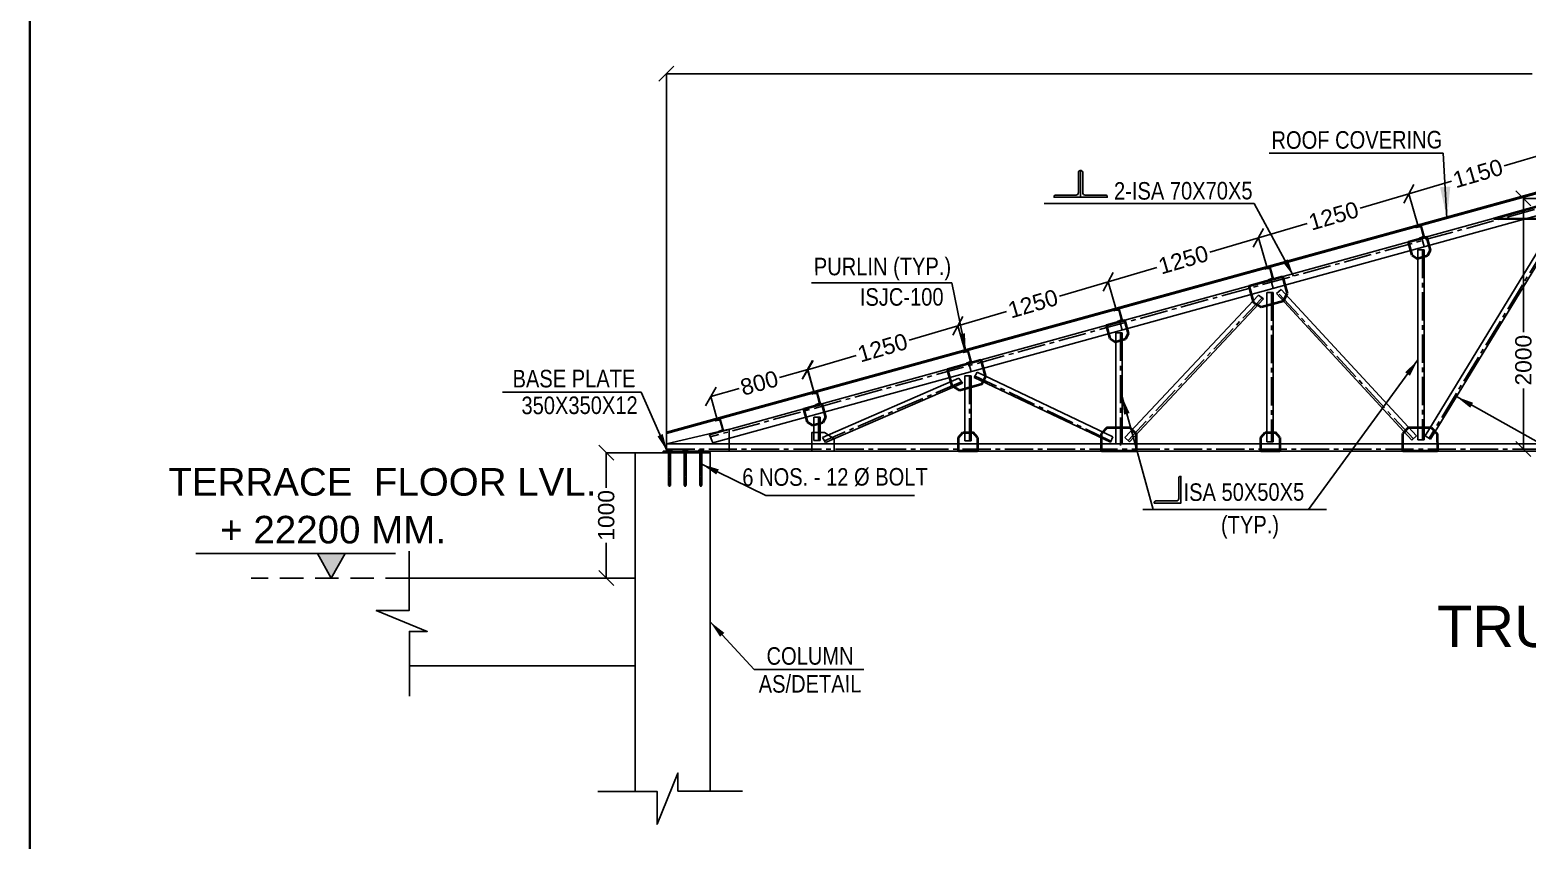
# Model space of a CAD drawing. Header units: inches. Extents: x 1789308 to 1948517, y 1504002 to 1708835.
# Drawn here: x 1831025 to 1848945, y 1569775 to 1579468 of the extents above; entities that cross this region are included whole.
import ezdxf
from ezdxf.enums import TextEntityAlignment as Align

# ---------------------------------------------------------------- set-up
doc = ezdxf.new("R2010")
doc.units = ezdxf.units.IN
doc.header["$LTSCALE"] = 0.015
doc.header["$MEASUREMENT"] = 0
doc.header["$PDMODE"] = 34
doc.header["$PDSIZE"] = -0.1
for name, pattern in [('CENTER2', [1.125, 0.75, -0.125, 0.125, -0.125]), ('DASHED2', [0.375, 0.25, -0.125]), ('{ Leader Line}', [0])]:
    doc.linetypes.add(name, pattern=pattern)
for name, color, linetype in [('CHHAJA', 36, 'Continuous'), ('DIM - GRID - STR', 7, 'Continuous'), ('DIM DEM', 191, 'Continuous'), ('ISA 75X75X6', 104, 'Continuous'), ('SHIFTING - STR', 1, 'Continuous'), ('TITLE', 7, 'Continuous')]:
    doc.layers.add(name, color=color, linetype=linetype)
for name, color, linetype, lineweight in [('PLATE', 1, 'Continuous', 25), ('TEXT', 7, 'Continuous', 5), ('TRUSS', 82, 'Continuous', 25), ('truss text', 2, 'Continuous', 25)]:
    doc.layers.add(name, color=color, linetype=linetype, lineweight=lineweight)
doc.styles.add('arial', font='ARIALN.TTF')
doc.styles.add('PRADEEP - STR', font='swissel.ttf')
doc.styles.add('ROMAND', font='arial.ttf')
doc.styles.add('SC-BBS1', font='SansSerif')
doc.dimstyles.new('GRID DIM', dxfattribs={"dimtxt": 350, "dimasz": 250, "dimexe": 0.1, "dimexo": 0.1, "dimgap": 0.09, "dimtad": 0, "dimdec": 0, "dimzin": 0, "dimdsep": 46, "dimtxsty": 'PRADEEP - STR', "dimblk": 'OBLIQUE', "dimcen": 0.09, "dimclrd": 73, "dimclre": 73, "dimclrt": 256, "dimadec": 0, "dimazin": 0, "dimtfac": 1, "dimtdec": 0, "dimtofl": 0, "dimtmove": 1, "dimatfit": 3, "dimfxl": 1.25, "dimtolj": 1, "dimtzin": 0, "dimlwd": -1, "dimlwe": -1, "dimarcsym": 2})

# ---------------------------------------------------------------- blocks, each defined once
blk = doc.blocks.new('LVL')
at = {"layer": 'CHHAJA', "color": 1, "ltscale": 50}
blk.add_line((-513, 197), (1082, 197), dxfattribs=at)
blk.add_lwpolyline([(-111, 197), (111, 197), (0, 0), (0, 0)], close=True, dxfattribs=at)
blk.add_solid([(-111, 197), (111, 197), (0, 0)], dxfattribs=at)
blk = doc.blocks.new('_Oblique')
at = {"color": 0, "linetype": 'ByBlock', "lineweight": -2}
blk.add_line((-0.5, -0.5), (0.5, 0.5), dxfattribs=at)
blk = doc.blocks.new('*D246')
at = {"layer": 'Defpoints', "color": 0, "transparency": 16777216}
for p in [(-15000, 0), (-15230, 0), (-15333, -1000)]:
    blk.add_point(p, dxfattribs=at)
at = {"layer": 'DIM - GRID - STR', "color": 73, "linetype": 'ByBlock', "transparency": 16777216}
for p, q in [((-15000, 0), (-15231, 0)), ((-15230, 0), (-15230, -280)), ((-15230, -1000), (-15230, -720)), ((-15333, -1000), (-15230, -1000))]:
    blk.add_line(p, q, dxfattribs=at)
at = {"layer": 'DIM - GRID - STR', "color": 73, "transparency": 16777216, "xscale": 120, "yscale": 120, "zscale": 120}
for p, rotation in [((-15230, 0), 90), ((-15230, -1000), 270)]:
    blk.add_blockref('_Oblique', p, dxfattribs=dict(at, rotation=rotation))
at = {"layer": 'DIM - GRID - STR', "transparency": 16777216, "insert": (-15230, -500), "char_height": 130, "attachment_point": 5, "rotation": 90, "style": 'PRADEEP - STR'}
blk.add_mtext('\\A1;1000', dxfattribs=at)
blk = doc.blocks.new('A$C04F76162')
at = {"layer": 'TRUSS', "color": 1}
for points in [[(-175, 12), (175, 12)], [(-175, 0), (175, 0)]]:
    blk.add_lwpolyline(points, dxfattribs=at)
blk.add_lwpolyline([(-175, 12), (175, 12), (175, 0), (-175, 0)], close=True, dxfattribs=at)
blk = doc.blocks.new('*D338')
at = {"layer": 'Defpoints', "color": 0, "transparency": 16777216}
for p in [(-7499, 2029), (-7911, 29), (-7500, 29)]:
    blk.add_point(p, dxfattribs=at)
at = {"layer": 'DIM - GRID - STR', "color": 73, "linetype": 'ByBlock', "transparency": 16777216}
for p, q in [((-7499, 2029), (-7911, 2029)), ((-7911, 2029), (-7911, 962)), ((-7911, 29), (-7911, 513)), ((-7500, 29), (-7911, 29))]:
    blk.add_line(p, q, dxfattribs=at)
at = {"layer": 'DIM - GRID - STR', "color": 73, "transparency": 16777216, "xscale": 120, "yscale": 120, "zscale": 120}
for p, rotation in [((-7911, 2029), 90), ((-7911, 29), 270)]:
    blk.add_blockref('_Oblique', p, dxfattribs=dict(at, rotation=rotation))
at = {"layer": 'DIM - GRID - STR', "transparency": 16777216, "insert": (-7911, 738), "char_height": 130, "attachment_point": 5, "rotation": 90, "style": 'PRADEEP - STR'}
blk.add_mtext('\\A1;2000', dxfattribs=at)
blk = doc.blocks.new('*D326')
at = {"layer": 'Defpoints', "color": 0, "transparency": 16777216}
for p in [(-250, 3023), (-14750, 72), (-250, 72)]:
    blk.add_point(p, dxfattribs=at)
at = {"layer": 'DIM - GRID - STR', "color": 73, "linetype": 'ByBlock', "transparency": 16777216}
for p, q in [((-14750, 72), (-14750, 3023)), ((-14750, 3023), (-7842, 3023)), ((-250, 3023), (-7158, 3023)), ((-250, 72), (-250, 3023))]:
    blk.add_line(p, q, dxfattribs=at)
at = {"layer": 'DIM - GRID - STR', "color": 73, "transparency": 16777216, "xscale": 120, "yscale": 120, "zscale": 120, "rotation": 180}
blk.add_blockref('_Oblique', (-14750, 3023), dxfattribs=at)
at = {"layer": 'DIM - GRID - STR', "color": 73, "transparency": 16777216, "xscale": 120, "yscale": 120, "zscale": 120}
blk.add_blockref('_Oblique', (-250, 3023), dxfattribs=at)
at = {"layer": 'DIM - GRID - STR', "transparency": 16777216, "insert": (-7500, 3023), "char_height": 160, "attachment_point": 5, "style": 'PRADEEP - STR'}
blk.add_mtext('\\A1;14500', dxfattribs=at)
blk = doc.blocks.new('A$C02755AB6')
at = {"layer": 'ISA 75X75X6', "color": 2}
blk.add_lwpolyline([(-0.0054, 0.0634), (-0.0054, 0.0117, -0.414214), (-0.0117, 0.0054), (-0.0635, 0.0054, 0.414214), (-0.0675, 0.0013), (-0.0675, 0), (0, 0), (0, 0.0675), (-0.0014, 0.0675, 0.414214)], format="xyb", close=True, dxfattribs=at)
blk = doc.blocks.new('*D327')
at = {"layer": 'Defpoints', "color": 0, "transparency": 16777216}
for p in [(-8826, 2065), (-7647, 2132), (-8751, 1808)]:
    blk.add_point(p, dxfattribs=at)
at = {"layer": 'DIM - GRID - STR', "color": 73, "linetype": 'ByBlock', "transparency": 16777216}
for p, q in [((-7723, 2389), (-8064, 2289)), ((-7647, 2132), (-7723, 2389)), ((-8826, 2065), (-8485, 2165)), ((-8751, 1808), (-8826, 2065))]:
    blk.add_line(p, q, dxfattribs=at)
at = {"layer": 'DIM - GRID - STR', "color": 73, "transparency": 16777216, "xscale": 120, "yscale": 120, "zscale": 120}
for p, rotation in [((-7723, 2389), 16.37141767547914), ((-8826, 2065), 196.3714176754792)]:
    blk.add_blockref('_Oblique', p, dxfattribs=dict(at, rotation=rotation))
at = {"layer": 'DIM - GRID - STR', "transparency": 16777216, "insert": (-8275, 2227), "char_height": 130, "attachment_point": 5, "rotation": 16.3714, "style": 'PRADEEP - STR'}
blk.add_mtext('\\A1;1150', dxfattribs=at)
blk = doc.blocks.new('*D328')
at = {"layer": 'Defpoints', "color": 0, "transparency": 16777216}
for p in [(-8751, 1808), (-10026, 1714), (-9956, 1475)]:
    blk.add_point(p, dxfattribs=at)
at = {"layer": 'DIM - GRID - STR', "color": 73, "linetype": 'ByBlock', "transparency": 16777216}
for p, q in [((-8826, 2065), (-9215, 1951)), ((-8751, 1808), (-8826, 2065)), ((-10026, 1714), (-9636, 1828)), ((-9956, 1475), (-10026, 1714))]:
    blk.add_line(p, q, dxfattribs=at)
at = {"layer": 'DIM - GRID - STR', "color": 73, "transparency": 16777216, "xscale": 120, "yscale": 120, "zscale": 120}
for p, rotation in [((-8826, 2065), 16.29570665931574), ((-10026, 1714), 196.2957066593157)]:
    blk.add_blockref('_Oblique', p, dxfattribs=dict(at, rotation=rotation))
at = {"layer": 'DIM - GRID - STR', "transparency": 16777216, "insert": (-9426, 1889), "char_height": 130, "attachment_point": 5, "rotation": 16.2957, "style": 'PRADEEP - STR'}
blk.add_mtext('\\A1;1250', dxfattribs=at)
blk = doc.blocks.new('*D329')
at = {"layer": 'Defpoints', "color": 0, "transparency": 16777216}
for p in [(-9956, 1475), (-11225, 1363), (-11161, 1143)]:
    blk.add_point(p, dxfattribs=at)
at = {"layer": 'DIM - GRID - STR', "color": 73, "linetype": 'ByBlock', "transparency": 16777216}
for p, q in [((-10026, 1714), (-10415, 1600)), ((-9956, 1475), (-10026, 1714)), ((-11225, 1363), (-10836, 1477)), ((-11161, 1143), (-11225, 1363))]:
    blk.add_line(p, q, dxfattribs=at)
at = {"layer": 'DIM - GRID - STR', "color": 73, "transparency": 16777216, "xscale": 120, "yscale": 120, "zscale": 120}
for p, rotation in [((-10026, 1714), 16.29570665931574), ((-11225, 1363), 196.2957066593157)]:
    blk.add_blockref('_Oblique', p, dxfattribs=dict(at, rotation=rotation))
at = {"layer": 'DIM - GRID - STR', "transparency": 16777216, "insert": (-10625, 1539), "char_height": 130, "attachment_point": 5, "rotation": 16.2957, "style": 'PRADEEP - STR'}
blk.add_mtext('\\A1;1250', dxfattribs=at)
blk = doc.blocks.new('*D330')
at = {"layer": 'Defpoints', "color": 0, "transparency": 16777216}
for p in [(-11161, 1143), (-12425, 1013), (-12366, 810)]:
    blk.add_point(p, dxfattribs=at)
at = {"layer": 'DIM - GRID - STR', "color": 73, "linetype": 'ByBlock', "transparency": 16777216}
for p, q in [((-11225, 1363), (-11614, 1250)), ((-11161, 1143), (-11225, 1363)), ((-12425, 1013), (-12036, 1126)), ((-12366, 810), (-12425, 1013))]:
    blk.add_line(p, q, dxfattribs=at)
at = {"layer": 'DIM - GRID - STR', "color": 73, "transparency": 16777216, "xscale": 120, "yscale": 120, "zscale": 120}
for p, rotation in [((-11225, 1363), 16.29570665931574), ((-12425, 1013), 196.2957066593157)]:
    blk.add_blockref('_Oblique', p, dxfattribs=dict(at, rotation=rotation))
at = {"layer": 'DIM - GRID - STR', "transparency": 16777216, "insert": (-11825, 1188), "char_height": 130, "attachment_point": 5, "rotation": 16.2957, "style": 'PRADEEP - STR'}
blk.add_mtext('\\A1;1250', dxfattribs=at)
blk = doc.blocks.new('*D331')
at = {"layer": 'Defpoints', "color": 0, "transparency": 16777216}
for p in [(-12366, 810), (-13625, 662), (-13571, 478)]:
    blk.add_point(p, dxfattribs=at)
at = {"layer": 'DIM - GRID - STR', "color": 73, "linetype": 'ByBlock', "transparency": 16777216}
for p, q in [((-12425, 1013), (-12814, 899)), ((-12366, 810), (-12425, 1013)), ((-13625, 662), (-13235, 776)), ((-13571, 478), (-13625, 662))]:
    blk.add_line(p, q, dxfattribs=at)
at = {"layer": 'DIM - GRID - STR', "color": 73, "transparency": 16777216, "xscale": 120, "yscale": 120, "zscale": 120}
for p, rotation in [((-12425, 1013), 16.29570665931574), ((-13625, 662), 196.2957066593157)]:
    blk.add_blockref('_Oblique', p, dxfattribs=dict(at, rotation=rotation))
at = {"layer": 'DIM - GRID - STR', "transparency": 16777216, "insert": (-13025, 837), "char_height": 130, "attachment_point": 5, "rotation": 16.2957, "style": 'PRADEEP - STR'}
blk.add_mtext('\\A1;1250', dxfattribs=at)
blk = doc.blocks.new('A$C533A03B5')
at = {"color": 4}
for p, q in [((-22, 100), (22, 100)), ((-22, 0), (-22, 100)), ((-22, 0), (22, 0)), ((-18, 18), (-18, 82)), ((-10, 91), (18, 95)), ((-10, 9), (18, 5)), ((22, 0), (22, 1))]:
    blk.add_line(p, q, dxfattribs=at)
for centre, radius, start, end in [((-9, 82), 9, 96, 180), ((-9, 18), 9, 180, 264), ((18, 99), 4.61, 276.5191, 8.9465), ((18, 1), 4.5, 0, 84)]:
    blk.add_arc(centre, radius, start, end, dxfattribs=at)
blk = doc.blocks.new('A$C1B5B027A')
at = {"layer": 'TRUSS', "color": 3}
blk.add_line((-13, 0), (13, 0), dxfattribs=at)
for points in [[(13, 14), (-13, 14)], [(-8, 0), (-8, -273), (6, -273), (6, 0)]]:
    blk.add_lwpolyline(points, dxfattribs=at)
at = {"layer": 'TRUSS', "color": 1, "linetype": 'CENTER2', "ltscale": 1500}
blk.add_lwpolyline([(-1, 22), (-1, -283)], dxfattribs=at)
at = {"layer": 'TRUSS', "color": 3}
for centre, start, end in [((-7, 7), 134.8035, 231.6243), ((7, 7), 308.3757, 45.1965)]:
    blk.add_arc(centre, 9.53, start, end, dxfattribs=at)
blk = doc.blocks.new('A$C1F354469')
at = {"layer": 'PLATE', "color": 3, "lineweight": 40}
for p, q in [((-75, 110), (-42, 149)), ((-42, 149), (42, 149)), ((75, 110), (42, 149)), ((-75, 0), (-75, 110)), ((75, 0), (-75, 0)), ((75, 110), (75, 0))]:
    blk.add_line(p, q, dxfattribs=at)
blk = doc.blocks.new('A$C67564977')
at = {"layer": 'PLATE', "color": 3, "lineweight": 40}
for p, q in [((-133, -37), (133, 37)), ((133, 37), (170, -99)), ((-95, -171), (-133, -37)), ((141, -158), (170, -99)), ((-35, -207), (-95, -171)), ((141, -158), (-35, -207))]:
    blk.add_line(p, q, dxfattribs=at)
blk = doc.blocks.new('A$C08990B8F')
at = {"layer": 'PLATE', "color": 3}
blk.add_lwpolyline([(88, 0), (88, 100), (12, 150), (-88, 150), (-88, 0)], close=True, dxfattribs=at)
blk = doc.blocks.new('A$C661F1956')
at = {"layer": 'PLATE', "color": 3, "lineweight": 40}
for p, q in [((0, 0), (-650, -183)), ((650, -179), (0, 0)), ((-650, -183), (650, -179))]:
    blk.add_line(p, q, dxfattribs=at)
blk = doc.blocks.new('A$C07EC1C7C')
at = {"layer": 'PLATE', "color": 1}
blk.add_line((-19, -5), (-517, -142), dxfattribs=at)
at = {"layer": 'PLATE', "color": 3}
blk.add_lwpolyline([(-6751, -2037), (-6751, -1862), (-7251, -1977), (-7251, -2037), (-6751, -2037)], dxfattribs=at)
at = {"layer": 'SHIFTING - STR', "color": 5, "linetype": 'CENTER2', "ltscale": 20000}
for p, q in [((-2498, -812), (-3568, -1952)), ((-3705, -1956), (-4788, -1437))]:
    blk.add_line(p, q, dxfattribs=at)
at = {"layer": 'SHIFTING - STR', "color": 4, "ltscale": 1000}
for points in [[(-6881, -1971), (-6908, -1905), (-19, -5)], [(0, -73), (-6881, -1971)], [(-102, -119), (-1197, -1915)], [(-56, -140), (-1154, -1940)], [(-1255, -431), (-1255, -1947)], [(-1255, -431), (-1205, -431)], [(-1205, -431), (-1205, -1947)], [(-2527, -791), (-3594, -1928)], [(-2486, -820), (-3557, -1962)], [(-2527, -791), (-2486, -820)], [(-2460, -771), (-2460, -1962)], [(-2460, -771), (-2410, -771)], [(-2410, -771), (-2410, -1962)], [(-2346, -746), (-2383, -780)], [(-1302, -1949), (-2383, -780)], [(-1265, -1915), (-2346, -746)], [(-3665, -1092), (-3665, -1977)], [(-3665, -1092), (-3615, -1092)], [(-3615, -1092), (-3615, -1977)], [(-4771, -1406), (-4795, -1449)], [(-3688, -1922), (-4771, -1406)], [(-4918, -1454), (-6007, -1928)], [(-4888, -1495), (-5983, -1966)], [(-4918, -1454), (-4888, -1495)], [(-4870, -1436), (-4870, -1954)], [(-4870, -1436), (-4820, -1436)], [(-4820, -1436), (-4820, -1954)], [(-3688, -1922), (-3709, -1964), (-4795, -1449)], [(-6074, -1764), (-6074, -1951)], [(-6074, -1764), (-6024, -1764)], [(-6024, -1764), (-6024, -1951)], [(-7251, -1977), (7249, -1977)], [(-7251, -2037), (-7251, -1977)], [(-7251, -1977), (-7251, -2037)], [(-6074, -1951), (-6024, -1951)], [(-5983, -1966), (-6007, -1928)], [(-4820, -1954), (-4870, -1954)], [(-3557, -1962), (-3594, -1928)], [(-2410, -1962), (-2460, -1962)], [(-1265, -1915), (-1302, -1949)], [(-1255, -1947), (-1205, -1947)], [(-1197, -1915), (-1154, -1940)], [(-7251, -2037), (7249, -2037)]]:
    blk.add_lwpolyline(points, dxfattribs=at)
at = {"layer": 'SHIFTING - STR', "color": 5, "linetype": 'CENTER2', "ltscale": 20000}
for points in [[(6915, -1928), (0, -20), (-6901, -1923)], [(-69, -134), (-1166, -1933)], [(-1219, -431), (-1219, -1947)], [(-2424, -771), (-2424, -1962)], [(-1291, -1939), (-2373, -771)], [(-3629, -1092), (-3629, -2020)], [(-4896, -1483), (-5991, -1954)], [(-4834, -1436), (-4834, -1954)], [(-6038, -1764), (-6038, -1951)], [(-7251, -2020), (7249, -2020)]]:
    blk.add_lwpolyline(points, dxfattribs=at)
at = {"layer": 'TRUSS', "color": 1}
for points in [[(-123, 80), (-7251, -1886)], [(-120, 71), (-7251, -1896)], [(-7251, -1896), (-7251, -1886)]]:
    blk.add_lwpolyline(points, dxfattribs=at)
at = {"layer": 'PLATE'}
for name, p in [('A$C661F1956', (0, 0)), ('A$C67564977', (-2469, -681)), ('A$C67564977', (-4876, -1345)), ('A$C08990B8F', (-6002, -2037)), ('A$C1F354469', (-4845, -2037)), ('A$C1F354469', (-2432, -2037))]:
    blk.add_blockref(name, p, dxfattribs=at)
for name, p, rotation in [('A$C1F354469', (-1258, -347), 195.4194213504711), ('A$C1F354469', (-3667, -1011), 195.4194213504711), ('A$C1F354469', (-6083, -1678), 195.4194213504158), ('A$C67564977', (-3641, -2037), 164.5751221282037), ('A$C67564977', (-1237, -2037), 164.5751221282037)]:
    blk.add_blockref(name, p, dxfattribs=dict(at, rotation=rotation))
at = {"layer": 'TRUSS', "xscale": -1, "rotation": 15.42487787149558}
for p in [(-1224, -338), (-2429, -670), (-3634, -1002), (-4839, -1335), (-6044, -1667), (-6817, -1880)]:
    blk.add_blockref('A$C533A03B5', p, dxfattribs=at)
blk = doc.blocks.new('*D339')
at = {"layer": 'Defpoints', "color": 0, "transparency": 16777216}
for p in [(-13622, 663), (-13571, 478), (-14345, 264)]:
    blk.add_point(p, dxfattribs=at)
at = {"layer": 'DIM - GRID - STR', "color": 73, "linetype": 'ByBlock', "transparency": 16777216}
for p, q in [((-13622, 663), (-13849, 600)), ((-13571, 478), (-13622, 663)), ((-14396, 449), (-14169, 512)), ((-14345, 264), (-14396, 449))]:
    blk.add_line(p, q, dxfattribs=at)
at = {"layer": 'DIM - GRID - STR', "color": 73, "transparency": 16777216, "xscale": 120, "yscale": 120, "zscale": 120}
for p, rotation in [((-13622, 663), 15.41951458616985), ((-14396, 449), 195.4195145861699)]:
    blk.add_blockref('_Oblique', p, dxfattribs=dict(at, rotation=rotation))
at = {"layer": 'DIM - GRID - STR', "transparency": 16777216, "insert": (-14009, 556), "char_height": 130, "attachment_point": 5, "rotation": 15.4195, "style": 'PRADEEP - STR'}
blk.add_mtext('\\A1;800', dxfattribs=at)
blk = doc.blocks.new('A$C456C0498')
at = {"layer": 'SHIFTING - STR', "color": 5, "linetype": 'DASHED2', "ltscale": 50000}
blk.add_lwpolyline([(-16803.4, -1000), (-18063.2, -1000)], dxfattribs=at)
at = {"layer": 'TRUSS', "color": 1}
for points in [[(-7621.7, 2128.9), (-14750, 162.8)], [(-7618.6, 2119.4), (-14750, 152.4)]]:
    blk.add_lwpolyline(points, dxfattribs=at)
at = {"layer": 'TRUSS'}
for points in [[(-8703.6, 1643.6), (-8722.2, 1711.1)], [(-9908.6, 1311.2), (-9927.2, 1378.6)], [(-11113.6, 978.7), (-11132.2, 1046.2)], [(-12318.6, 646.2), (-12337.2, 713.7)]]:
    blk.add_lwpolyline(points, dxfattribs=at)
at = {"layer": 'TRUSS', "color": 4}
for points in [[(-14400, -2607.3), (-14400, -2699.2), (-14400, 0), (-14999.5, 0), (-14999.5, -2699.2)], [(-16803.4, -786.4), (-16803.4, -1259.7), (-17065.5, -1259.7), (-16658.2, -1425.5), (-16801.2, -1425.5), (-16801.2, -1941.9)], [(-16803.4, -1000), (-14999.5, -1000)], [(-16801.2, -1700), (-14999.5, -1700)], [(-15297.3, -2701.4), (-14824, -2701.4), (-14824, -2963.5), (-14658.2, -2556.1), (-14658.2, -2699.2), (-14141.8, -2699.2)]]:
    blk.add_lwpolyline(points, dxfattribs=at)
at = {"lineweight": -3, "extrusion": (4.57411e-16, -0.000231777, 1), "xscale": 3150.000000000006, "yscale": 3150.000000000006, "zscale": 3150.000000000006, "rotation": 359.9608856788817}
for p in [(-11444.6, 2037.8, -0.5), (-10644.1, -402.2, 0.1)]:
    blk.add_blockref('A$C02755AB6', p, dxfattribs=at)
at = {"lineweight": -3, "extrusion": (-4.57411e-16, -0.000231777, 1), "xscale": -3150.000000000006, "yscale": 3150.000000000024, "zscale": 3150.000000000024, "rotation": 0.03911432111834756}
blk.add_blockref('A$C02755AB6', (-11444.6, 2037.8, -0.5), dxfattribs=at)
at = {"layer": 'CHHAJA', "xscale": -1}
blk.add_blockref('LVL', (-17424.7, -1000), dxfattribs=at)
at = {"layer": 'PLATE'}
blk.add_blockref('A$C07EC1C7C', (-7498.7, 2048.7), dxfattribs=at)
at = {"layer": 'TRUSS', "xscale": -1, "rotation": 15.42487787149558}
for p in [(-8722.6, 1711.1), (-9927.6, 1378.8), (-11132.7, 1046.4), (-12337.6, 714.1)]:
    blk.add_blockref('A$C533A03B5', p, dxfattribs=at)
at = {"layer": 'TRUSS'}
for name, p in [('A$C04F76162', (-14600, 0)), ('A$C1B5B027A', (-14724.3, 12)), ('A$C1B5B027A', (-14599.3, 12)), ('A$C1B5B027A', (-14474.2, 12))]:
    blk.add_blockref(name, p, dxfattribs=at)
at = {"layer": 'TEXT', "color": 2, "style": 'arial'}
for s, p in [('ROOF COVERING', (-9240.4, 2495.4, 0)), ('2-ISA 70X70X5', (-10625.6, 2089.5, 0)), ('PURLIN (TYP.)', (-13025.9, 1486.1, 0)), ('ISJC-100', (-12872.7, 1242.7, 0)), ('BASE PLATE ', (-15465.6, 591.7)), ('350X350X12', (-15443.3, 378.4)), ('ISA 50X50X5', (-10142, -313.6, 0)), ('(TYP.)', (-10093.1, -574.3, 0)), ('COLUMN', (-13603.9, -1620.8)), ('AS/DETAIL', (-13604, -1843.2))]:
    blk.add_text(s, height=140, rotation=0.13925, dxfattribs=at).set_placement(p, align=Align.MIDDLE_CENTER)
at = {"layer": 'TEXT', "color": 2, "insert": (-13404.9, -123.1, 0), "char_height": 140, "width": 1462.29, "attachment_point": 2, "rotation": 0.13925, "style": 'arial'}
blk.add_mtext('6 NOS. - 12 %%C BOLT ', dxfattribs=at)
at = {"layer": 'TITLE', "linetype": '{ Leader Line}', "style": 'ROMAND'}
blk.add_text('+ 22200 MM.', height=220, rotation=359.99771, dxfattribs=at).set_placement((-18311, -723.6))
at = {"layer": 'TITLE', "linetype": '{ Leader Line}', "insert": (-18724, -122.6, 0), "char_height": 220, "width": 4282.785, "attachment_point": 1, "rotation": 359.99771, "style": 'ROMAND'}
blk.add_mtext('TERRACE  FLOOR LVL. ', dxfattribs=at)
at = {"layer": 'truss text', "style": 'SC-BBS1'}
blk.add_text('TRUSS - C', height=330, dxfattribs=at).set_placement((-7448.1, -1649.7), align=Align.BOTTOM_CENTER)
at = {"layer": 'DIM - GRID - STR'}
dim = blk.add_linear_dim(base=(-250, 3022.9), p1=(-14750, 72), p2=(-250, 72), dimstyle='GRID DIM', override={"dimtxt": 160, "dimasz": 120, "dimfxl": 0}, dxfattribs=at)
dim.commit()
dim.dimension.update_dxf_attribs({"geometry": '*D326', "text_midpoint": (-7500, 3022.9)})
dim = blk.add_aligned_dim(p1=(-7647.2, 2131.8), p2=(-8750.8, 1807.6), distance=-267.9, dimstyle='GRID DIM', override={"dimtxt": 130, "dimasz": 120, "dimfxl": 0}, dxfattribs=at)
dim.commit()
dim.dimension.update_dxf_attribs({"geometry": '*D327', "text_midpoint": (-8274.5, 2226.7)})
for base, p1, p2, angle, picture, middle in [((-10025.6, 1714), (-8750.8, 1807.6), (-9955.7, 1475.1), 16.29571, '*D328', (-9425.8, 1889.4)), ((-11225.3, 1363.3), (-9955.7, 1475.1), (-11160.8, 1142.6), 16.29571, '*D329', (-10625.4, 1538.7)), ((-12424.9, 1012.6), (-11160.8, 1142.6), (-12365.7, 810.2), 16.29571, '*D330', (-11825.1, 1188)), ((-13624.5, 661.9), (-12365.7, 810.2), (-13570.7, 477.7), 16.29571, '*D331', (-13024.7, 837.3)), ((-15230.4, 0), (-15333, -1000), (-14999.5, 0), 90, '*D246', (-15230.4, -500))]:
    dim = blk.add_linear_dim(base=base, p1=p1, p2=p2, angle=angle, dimstyle='GRID DIM', override={"dimtxt": 130, "dimasz": 120, "dimfxl": 0}, dxfattribs=at)
    dim.commit()
    dim.dimension.update_dxf_attribs({"geometry": picture, "text_midpoint": middle})
dim = blk.add_linear_dim(base=(-7911.3, 29), p1=(-7498.7, 2029), p2=(-7500, 29), angle=90, dimstyle='GRID DIM', override={"dimtxt": 130, "dimasz": 120, "dimfxl": 0}, dxfattribs=at)
dim.commit()
dim.dimension.update_dxf_attribs({"geometry": '*D338', "text_midpoint": (-7911.3, 737.8), "dimtype": 160})
dim = blk.add_aligned_dim(p1=(-14344.7, 264.2), p2=(-13570.7, 477.7), distance=192, text='800', dimstyle='GRID DIM', override={"dimtxt": 130, "dimasz": 120, "dimfxl": 0}, dxfattribs=at)
dim.commit()
dim.dimension.update_dxf_attribs({"geometry": '*D339', "text_midpoint": (-14008.7, 556.1)})
at = {"layer": 'DIM DEM'}
for points, override in [([(-8521.2, 1870.4), (-8551.3, 2390.4), (-9939.9, 2390.4)], {"dimasz": 250, "dimclrd": 256, "dimfxl": 0.1}), ([(-9745.7, 1409.2), (-10060.8, 1986.9), (-11736.9, 1986.9)], {"dimasz": 140, "dimclrd": 256, "dimfxl": 0.1}), ([(-12362.1, 811.1), (-12473.3, 1355.9), (-13592.2, 1355.9)], {"dimasz": 140, "dimclrd": 256, "dimfxl": 0.1}), ([(-8753.2, 740.5), (-9626.6, -454.2), (-10949.3, -454.2)], {"dimasz": 140, "dimclrd": 256, "dimfxl": 0.1}), ([(-14743.6, 12, 0), (-14952.8, 482.8, 0), (-16057, 482.8, 0)], {"dimasz": 140, "dimclrd": 256, "dimfxl": 0.1}), ([(-11113.2, 445.1), (-10866.8, -454.2), (-9482.8, -454.2)], {"dimasz": 140, "dimclrd": 256, "dimfxl": 0.1}), ([(-8446.2, 447.1), (-7120.9, -295.8), (-4781.6, -295.8)], {"dimasz": 140, "dimclrd": 256, "dimfxl": 0.1}), ([(-14467.9, -92.3, 0), (-13956.2, -340.2, 0), (-12770.2, -340.2, 0)], {"dimasz": 140, "dimclrd": 256, "dimfxl": 0.1}), ([(-14400, -1349.6, 0), (-14048.6, -1729.3, 0), (-13174.1, -1729.3, 0)], {"dimasz": 140, "dimclrd": 256, "dimfxl": 0.1})]:
    blk.add_leader(points, dimstyle='GRID DIM', override=override, dxfattribs=at)

msp = doc.modelspace()

# ---------------------------------------------------------------- linework, layer by layer
msp.add_lwpolyline([(1831024.5, 1591778.9), (1915124.5, 1591778.9), (1915124.5, 1532378.8), (1831024.5, 1532378.8)], close=True)
at = {"layer": 'TITLE', "color": 125, "lineweight": 35}
msp.add_lwpolyline([(1831024.5, 1532378.9), (1915124.5, 1532378.8), (1915124.6, 1591778.9), (1831024.5, 1591778.9)], close=True, dxfattribs=at)

# ---------------------------------------------------------------- block references
at = {"layer": 'PLATE', "xscale": 1.5, "yscale": 1.5, "zscale": 1.5}
msp.add_blockref('A$C456C0498', (1860768.3, 1574409.9), dxfattribs=at)

doc.saveas('drawing.dxf')
